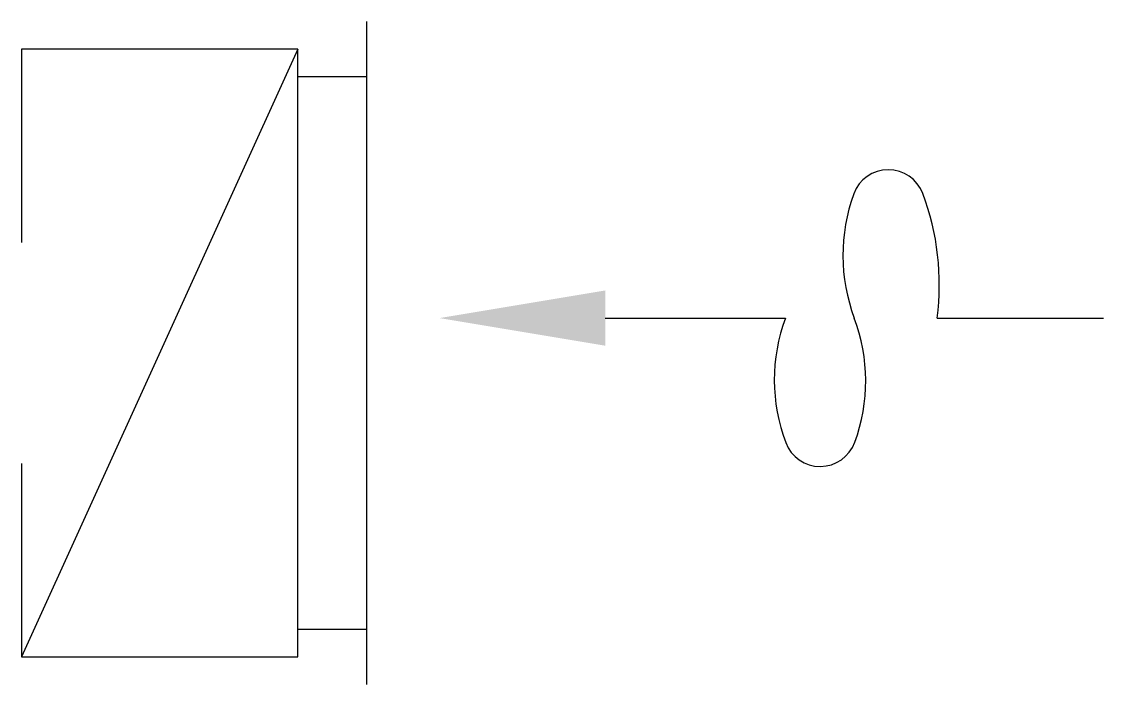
# Model space of a CAD drawing. Extents: x 1259.698 to 1260.106, y 1522.156 to 1522.406.
import ezdxf

# ---------------------------------------------------------------- set-up
doc = ezdxf.new("R2010")
doc.units = 0
doc.header["$LTSCALE"] = 96
doc.header["$MEASUREMENT"] = 0
doc.layers.get('0').update_dxf_attribs({"linetype": 'CONTINUOUS'})

msp = doc.modelspace()

# ---------------------------------------------------------------- linework, layer by layer
for p, q in [((1259.828249143448, 1522.156497089269), (1259.828249143448, 1522.406497089269)), ((1259.697983099795, 1522.396080422603), (1259.697983099795, 1522.323163755936)), ((1259.802149766462, 1522.396080422603), (1259.697983099795, 1522.396080422603)), ((1259.802149766462, 1522.396080422603), (1259.697983099795, 1522.166913755936)), ((1259.802149766462, 1522.166913755936), (1259.802149766462, 1522.396080422603)), ((1259.828249143448, 1522.385663755936), (1259.802149766462, 1522.385663755936)), ((1259.697983099795, 1522.239830422603), (1259.697983099795, 1522.166913755936)), ((1259.802149766462, 1522.177330422603), (1259.828249143448, 1522.177330422603)), ((1259.697983099795, 1522.166913755936), (1259.802149766462, 1522.166913755936))]:
    msp.add_line(p, q)
at = {"color": 1}
for p, q in [((1259.918141812301, 1522.294675763631), (1259.986104069264, 1522.294675763631)), ((1260.043342537288, 1522.294675763631), (1260.106075463971, 1522.294675763631))]:
    msp.add_line(p, q, dxfattribs=at)
for centre, radius, start, end in [((1260.024967466626, 1522.336764290898), 0.01388999605847785, 20.59710534987999, 159.8442349222072), ((1260.07511886423, 1522.318356117534), 0.06731305782186128, 159.8442349222072, 200.5971053498759), ((1259.946954805748, 1522.307445757494), 0.0972299724093462, 352.4530806355261, 20.59710534987806), ((1260.049257925593, 1522.271381168033), 0.06731305782186128, 159.7532678512856, 200.597105349876), ((1259.949098412042, 1522.270995409728), 0.06731305782186128, 339.8442349222072, 20.59710534987602), ((1259.999249809646, 1522.252587236364), 0.01388999605847785, 200.597105349876, 339.8442349222072)]:
    msp.add_arc(centre, radius, start, end, dxfattribs=at)
msp.add_solid([(1259.918141812301, 1522.305092430297), (1259.918141812301, 1522.284259096964), (1259.855641812301, 1522.294675763631)], dxfattribs=at)

doc.saveas('drawing.dxf')
